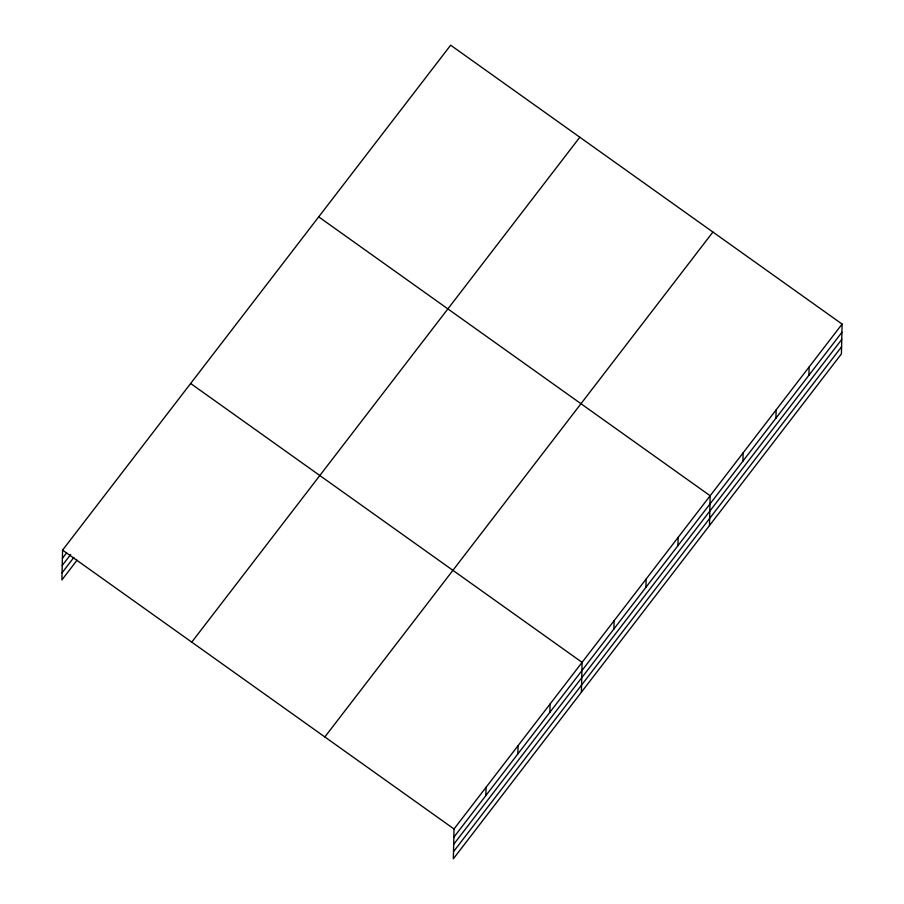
<?xml version="1.0" encoding="UTF-8"?>
<svg xmlns="http://www.w3.org/2000/svg" width="904" height="904" viewBox="0 0 904 904"><rect width="100%" height="100%" fill="white"/><g stroke="black" fill="none" stroke-linecap="round" stroke-linejoin="round"><path stroke-width="1.36" d="M842.099 324.084L454.023 828.979L453.356 858.8L841.421 353.893L842.099 324.084L450.644 45.2L62.579 550.107L61.901 579.916L77.066 560.186M485.855 795.576L486.047 787.327M517.868 753.925L518.06 745.676M549.892 712.273L550.073 704.024M581.408 692.181L582.086 662.361L190.642 383.488M613.918 628.958L614.11 620.709M645.931 587.306L646.123 579.057M677.943 545.654L678.136 537.405M709.471 525.563L710.149 495.742L318.705 216.87M742.952 461.085L743.133 452.825M775.937 418.168L776.118 409.919M808.922 375.25L809.114 367.001M62.399 558.356L66.602 552.875M62.229 565.475L70.659 554.502M62.071 572.797L73.857 557.452M191.761 642.134L579.826 137.227M324.852 736.952L712.917 232.045M453.842 837.228L841.906 332.333M453.684 844.347L841.748 339.452M453.514 851.681L841.579 346.786M62.579 550.107L454.023 828.979"/></g></svg>
